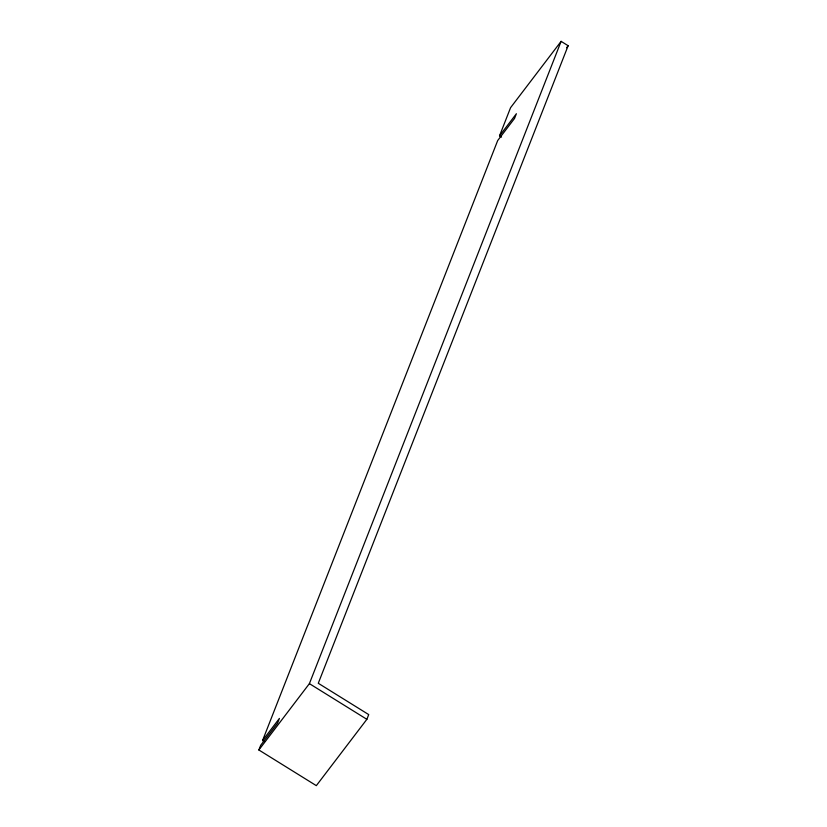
<?xml version="1.0" encoding="UTF-8"?>
<svg xmlns="http://www.w3.org/2000/svg" width="827" height="827" viewBox="0 0 827 827"><rect width="100%" height="100%" fill="white"/><g stroke="black" fill="none" stroke-linecap="round" stroke-linejoin="round"><path stroke-width="1.24" d="M501.544 137.086L499.539 135.835L510.569 107.686L561.109 41.35L568.139 45.712L318.281 683.278L368.718 714.59L366.868 719.314L316.327 785.65L258.861 749.975L260.712 745.251L277.562 723.139L279.412 718.415L262.562 740.527L264.568 741.778M262.562 740.527L497.689 140.559L514.528 118.447L516.389 113.723L499.539 135.835M258.861 749.975L309.401 683.64L561.109 41.35M566.588 47.759L568.139 45.712M309.401 683.64L366.868 719.314"/></g></svg>
